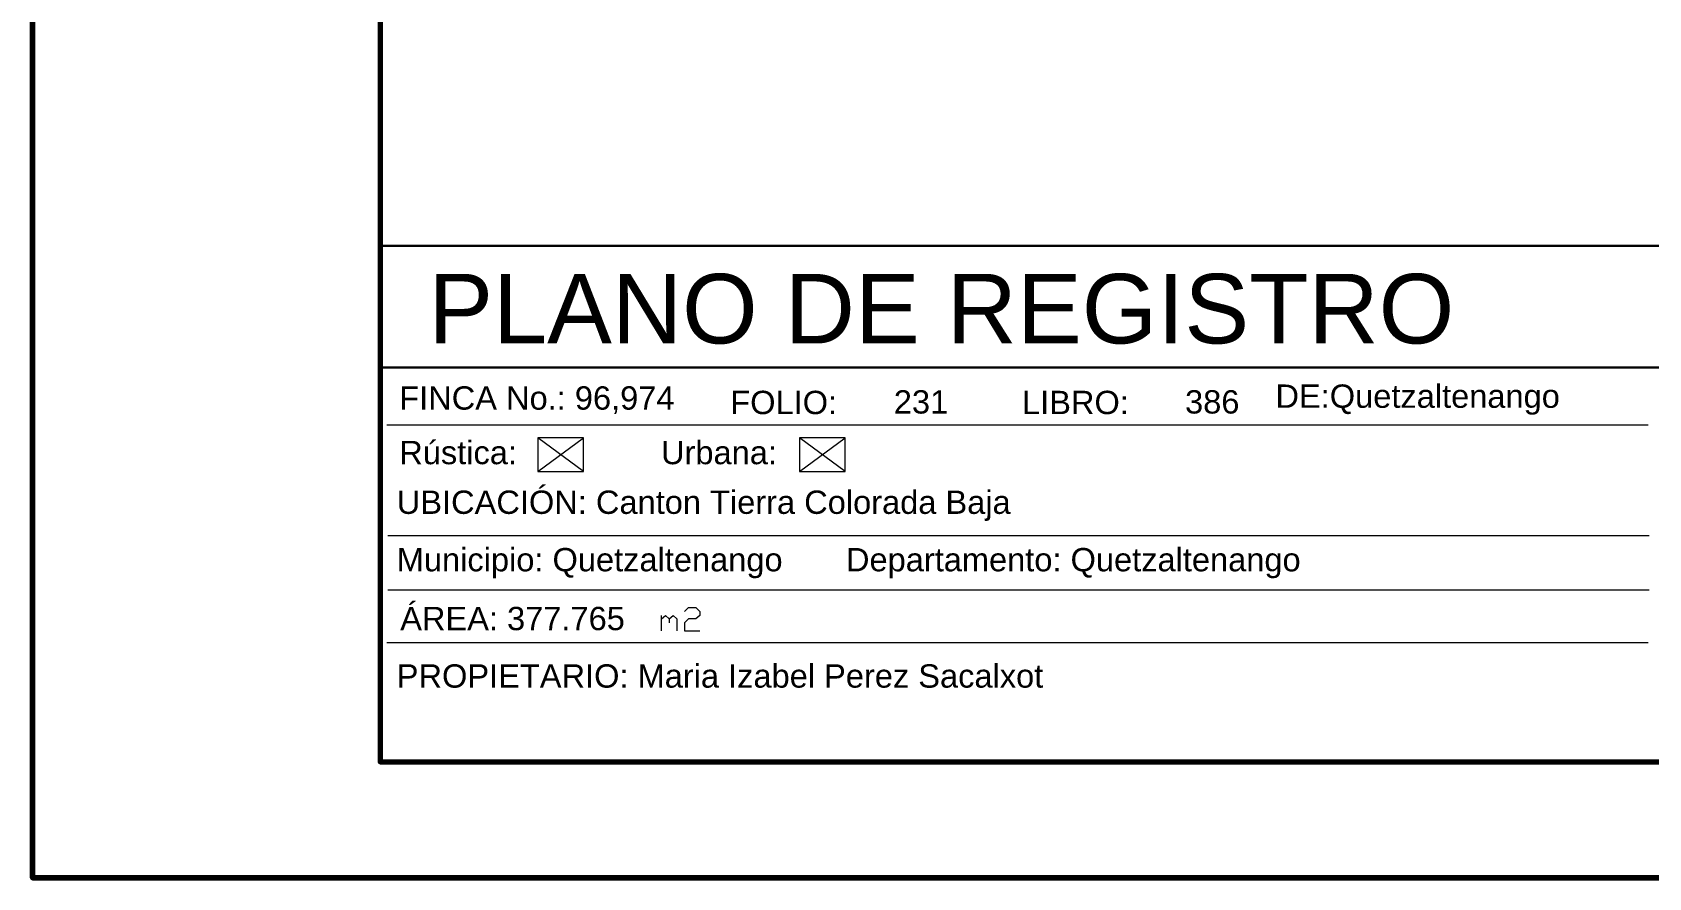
# Model space of a CAD drawing. Header units: millimetres. Extents: x 2290 to 2376, y 1743 to 1875.
# Drawn here: x 2289.5 to 2345.3, y 1743 to 1772.2 of the extents above; entities that cross this region are included whole.
import ezdxf

# ---------------------------------------------------------------- set-up
doc = ezdxf.new("R2010")
doc.units = ezdxf.units.MM
for name, color, linetype in [('PDF_0', 7, 'Continuous'), ('PDF_FORMATO', 7, 'Continuous'), ('PDF_Text', 7, 'Continuous'), ('PDF_TEXTO FIJO', 7, 'Continuous')]:
    doc.layers.add(name, color=color, linetype=linetype)
doc.styles.add('PDF Arial-BoldMT', font='arial.ttf')
doc.styles.add('PDF ArialMT', font='arial.ttf')

msp = doc.modelspace()

# ---------------------------------------------------------------- linework, layer by layer
at = {"layer": 'PDF_0', "lineweight": 70}
for points in [[(2289.544, 1742.988), (2289.544, 1874.943), (2375.921, 1874.943), (2375.921, 1742.988), (2289.544, 1742.988), (2375.921, 1742.988), (2375.921, 1874.943), (2289.544, 1874.943)], [(2301.54, 1870.944), (2301.54, 1746.987), (2371.922, 1746.987), (2371.922, 1870.944)]]:
    msp.add_lwpolyline(points, close=True, dxfattribs=at)
at = {"layer": 'PDF_0', "lineweight": 20}
for points in [[(2306.978, 1757), (2308.554, 1758.169)], [(2308.554, 1757), (2306.978, 1758.169)], [(2316.009, 1757), (2317.585, 1758.169)], [(2317.585, 1757), (2316.009, 1758.169)]]:
    msp.add_lwpolyline(points, dxfattribs=at)
for points in [[(2306.978, 1757), (2308.554, 1757), (2308.554, 1758.169), (2306.978, 1758.169)], [(2316.009, 1757), (2317.585, 1757), (2317.585, 1758.169), (2316.009, 1758.169)]]:
    msp.add_lwpolyline(points, close=True, dxfattribs=at)
at = {"layer": 'PDF_FORMATO', "lineweight": 30}
for points in [[(2301.54, 1764.794), (2371.922, 1764.794)], [(2301.54, 1760.592), (2362.01, 1760.592)]]:
    msp.add_lwpolyline(points, dxfattribs=at)
at = {"layer": 'PDF_FORMATO', "lineweight": 20}
for points in [[(2301.777, 1758.61), (2345.287, 1758.61)], [(2301.811, 1754.798), (2345.321, 1754.798)], [(2301.811, 1752.917), (2345.321, 1752.917)], [(2301.777, 1751.104), (2345.287, 1751.104)]]:
    msp.add_lwpolyline(points, dxfattribs=at)
at = {"layer": 'PDF_TEXTO FIJO', "lineweight": 9}
for points in [[(2311.248, 1751.511), (2311.248, 1752.036)], [(2311.248, 1751.917), (2311.384, 1752.036), (2311.519, 1751.917), (2311.519, 1751.782)], [(2311.519, 1751.917), (2311.655, 1752.036), (2311.773, 1751.917), (2311.773, 1751.511)], [(2312.044, 1752.171), (2312.18, 1752.307), (2312.434, 1752.307), (2312.57, 1752.171), (2312.57, 1752.036), (2312.434, 1751.917), (2312.18, 1751.917), (2312.044, 1751.782), (2312.044, 1751.511), (2312.57, 1751.511)]]:
    msp.add_lwpolyline(points, dxfattribs=at)

# ---------------------------------------------------------------- texts
at = {"layer": 'PDF_Text', "attachment_point": 4}
for s, insert, char_height, style in [('PLANO DE REGISTRO', (2303.201, 1762.605), 2.4003, 'PDF ArialMT'), ('FINCA No.: 96,974', (2302.201, 1759.465), 0.80476, 'PDF Arial-BoldMT'), ('FOLIO:', (2313.621, 1759.38), 0.8048, 'PDF Arial-BoldMT'), ('231', (2319.263, 1759.4), 0.8048, 'PDF ArialMT'), ('LIBRO:', (2323.686, 1759.38), 0.8048, 'PDF Arial-BoldMT'), ('386', (2329.311, 1759.4), 0.8048, 'PDF ArialMT'), ('DE:Quetzaltenango', (2332.429, 1759.482), 0.80476, 'PDF Arial-BoldMT'), ('Rústica:', (2302.201, 1757.652), 0.8048, 'PDF Arial-BoldMT'), ('Urbana:', (2311.232, 1757.652), 0.8048, 'PDF Arial-BoldMT'), ('UBICACIÓN: Canton Tierra Colorada Baja', (2302.116, 1755.822), 0.80476, 'PDF Arial-BoldMT'), ('Municipio: Quetzaltenango       Departamento: Quetzaltenango', (2302.116, 1753.84), 0.80476, 'PDF Arial-BoldMT'), ('ÁREA: 377.765', (2302.235, 1751.925), 0.80476, 'PDF Arial-BoldMT'), ('PROPIETARIO: Maria Izabel Perez Sacalxot', (2302.116, 1749.942), 0.80476, 'PDF Arial-BoldMT')]:
    msp.add_mtext(s, dxfattribs=dict(at, insert=insert, char_height=char_height, style=style))

doc.saveas('drawing.dxf')
